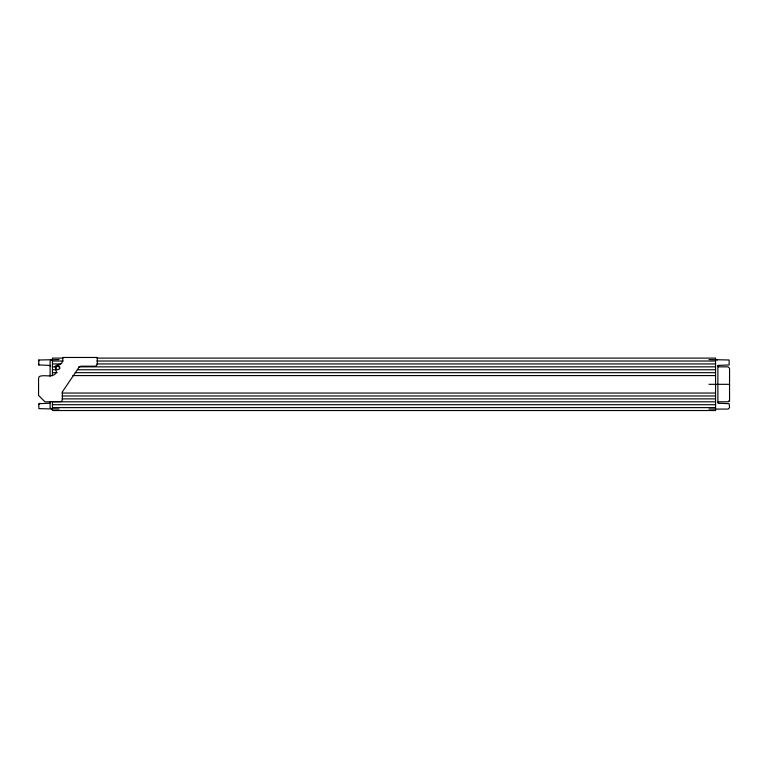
<?xml version="1.0" encoding="UTF-8"?>
<svg xmlns="http://www.w3.org/2000/svg" width="768" height="768" viewBox="0 0 768 768"><rect width="100%" height="100%" fill="white"/><g stroke="black" fill="none" stroke-linecap="round" stroke-linejoin="round"><path stroke-width="1.15" d="M55.824 367.603L55.824 366.518L57.715 365.424L59.616 366.518L59.616 368.698L57.715 369.792L55.824 368.698L55.824 366.518M59.616 368.698L59.616 367.603M717.888 402.374L718.474 401.798L728.15 401.798L729.552 400.339L729.552 368.304L728.102 366.845L718.474 366.845L717.888 366.269M729.178 401.366L729.6 400.339M50.112 365.971L49.526 365.395L38.842 364.954L38.842 360.01L59.05 359.568M38.448 361.027L38.88 360.01M59.05 409.075L38.842 408.634L38.842 403.69L49.526 403.248L50.112 402.672M38.448 404.707L39.898 403.248M708.95 409.075L728.15 409.075L729.6 407.616L729.13 403.68L718.474 403.248L717.888 402.672L717.888 365.971L718.474 365.395L729.178 364.963L729.13 359.99L708.95 359.568M717.888 365.971L718.618 365.395M51.571 359.568L50.112 361.027L50.112 376.291M63.235 358.109L52.445 358.109L52.445 375.725M96.806 358.109L715.555 358.109L715.555 410.534L52.445 410.534L52.445 401.645M52.445 361.027L63.235 361.027M96.806 361.027L715.555 361.027M52.445 363.936L60.835 363.936M96.806 363.936L715.555 363.936M52.445 366.845L56.035 366.845M78.826 366.845L715.555 366.845M52.445 369.763L56.035 369.763M77.626 369.763L715.555 369.763M52.445 372.672L57.235 372.672M75.226 372.672L715.555 372.672M72.826 375.581L715.555 375.581M708.95 384.317L717.888 384.317M718.762 384.317L729.6 384.317M62.035 393.053L715.555 393.053M62.035 395.971L715.555 395.971M62.035 398.88L715.555 398.88M52.445 401.798L715.555 401.798M52.445 404.707L715.555 404.707M52.445 407.616L715.555 407.616M716.429 359.568L717.466 359.99M51.571 409.075L50.112 407.616L50.112 401.798M57.715 366.47L58.608 366.902M717.888 402.672L718.618 403.248M38.448 363.936L38.88 364.954M62.39 391.824L62.39 399.696L61.43 401.578L44.995 401.856L38.563 395.405L38.563 378.144L39.264 376.522C44.698 374.045 52.771 378.682 56.515 372.278L55.171 366.979L56.045 365.501L59.664 364.55L61.814 363.082L62.688 360.614L62.688 357.466L97.344 357.466L97.344 363.878L96.634 365.501L95.011 366.202L80.957 366.202L79.046 367.2L62.39 391.824"/></g></svg>
